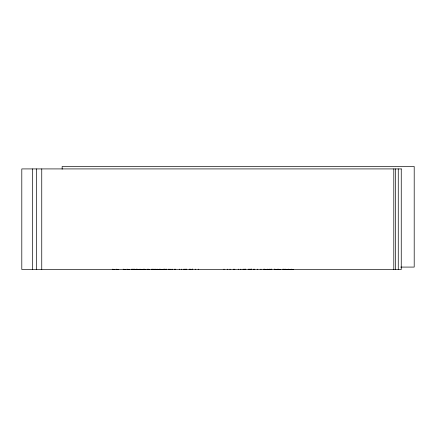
<?xml version="1.0" encoding="UTF-8"?>
<svg xmlns="http://www.w3.org/2000/svg" width="436" height="436" viewBox="0 0 436 436"><rect width="100%" height="100%" fill="white"/><g stroke="black" fill="none" stroke-linecap="round" stroke-linejoin="round"><path stroke-width="0.65" d="M400.76 267.083L414.2 267.083L414.2 166.487L62.152 166.487L62.152 169.201M291.079 269.192L293.657 269.513M288.098 269.192L290.67 269.513M284.926 269.192L287.847 269.513M283.629 269.192L286.207 269.513M282.746 269.192L285.318 269.513M278.223 269.192L280.795 269.513M274.484 269.192L277.062 269.513M267.366 269.192L269.944 269.513M263.682 269.192L266.254 269.513M159.903 269.192L162.475 269.513M156.916 269.192L159.494 269.513M153.745 269.192L156.671 269.513M152.453 269.192L155.025 269.513M151.565 269.192L154.142 269.513M147.041 269.192L149.619 269.513M143.308 269.192L145.88 269.513M139.782 269.192L142.354 269.513M136.795 269.192L139.373 269.513M136.19 269.192L138.762 269.513M133.972 269.192L136.55 269.513M133.629 269.192L136.201 269.513M132.331 269.192L135.078 269.513M131.443 269.192L134.021 269.513M126.92 269.192L129.497 269.513M123.186 269.192L125.759 269.513M116.069 269.192L118.641 269.513M112.384 269.192L114.957 269.513M398.264 168.917L398.264 269.513M395.441 168.917L395.441 269.513M393.801 168.917L393.801 269.513M277.558 269.116L277.558 269.513M274.576 269.116L274.576 269.513M271.753 269.116L271.753 269.513M271.405 269.116L271.405 269.513M270.107 269.116L270.107 269.513M269.225 269.116L269.225 269.513M264.701 269.116L264.701 269.513M260.962 269.116L260.962 269.513M257.442 269.116L257.442 269.513M254.455 269.116L254.455 269.513M253.845 269.116L253.845 269.513M251.632 269.116L251.632 269.513M251.403 269.116L251.403 269.513M251.283 269.116L251.283 269.513M250.16 269.116L250.16 269.513M249.992 269.116L249.992 269.513M249.103 269.116L249.103 269.513M248.422 269.116L248.422 269.513M245.599 269.116L245.599 269.513M245.25 269.116L245.25 269.513M244.58 269.116L244.58 269.513M243.953 269.116L243.953 269.513M243.07 269.116L243.07 269.513M240.846 269.116L240.846 269.513M238.547 269.116L238.547 269.513M234.808 269.116L234.808 269.513M233.729 269.116L233.729 269.513M230.039 269.116L230.039 269.513M227.69 269.116L227.69 269.513M224.006 269.116L224.006 269.513M198.287 269.116L198.287 269.513M195.306 269.116L195.306 269.513M192.483 269.116L192.483 269.513M192.254 269.116L192.254 269.513M192.134 269.116L192.134 269.513M190.837 269.116L190.837 269.513M189.954 269.116L189.954 269.513M189.268 269.116L189.268 269.513M186.445 269.116L186.445 269.513M186.096 269.116L186.096 269.513M185.431 269.116L185.431 269.513M184.804 269.116L184.804 269.513M183.916 269.116L183.916 269.513M181.692 269.116L181.692 269.513M179.392 269.116L179.392 269.513M175.659 269.116L175.659 269.513M174.574 269.116L174.574 269.513M172.133 269.116L172.133 269.513M170.89 269.116L170.89 269.513M169.152 269.116L169.152 269.513M168.541 269.116L168.541 269.513M166.329 269.116L166.329 269.513M165.98 269.116L165.98 269.513M164.852 269.116L164.852 269.513M164.683 269.116L164.683 269.513M163.8 269.116L163.8 269.513M159.276 269.116L159.276 269.513M155.538 269.116L155.538 269.513M148.42 269.116L148.42 269.513M144.736 269.116L144.736 269.513M41.752 168.917L41.752 269.513M36.341 168.917L36.341 269.513M32.602 168.917L32.602 269.513M401.251 168.917L21.8 168.917L21.8 269.513L401.251 269.513L401.251 168.917"/></g></svg>
